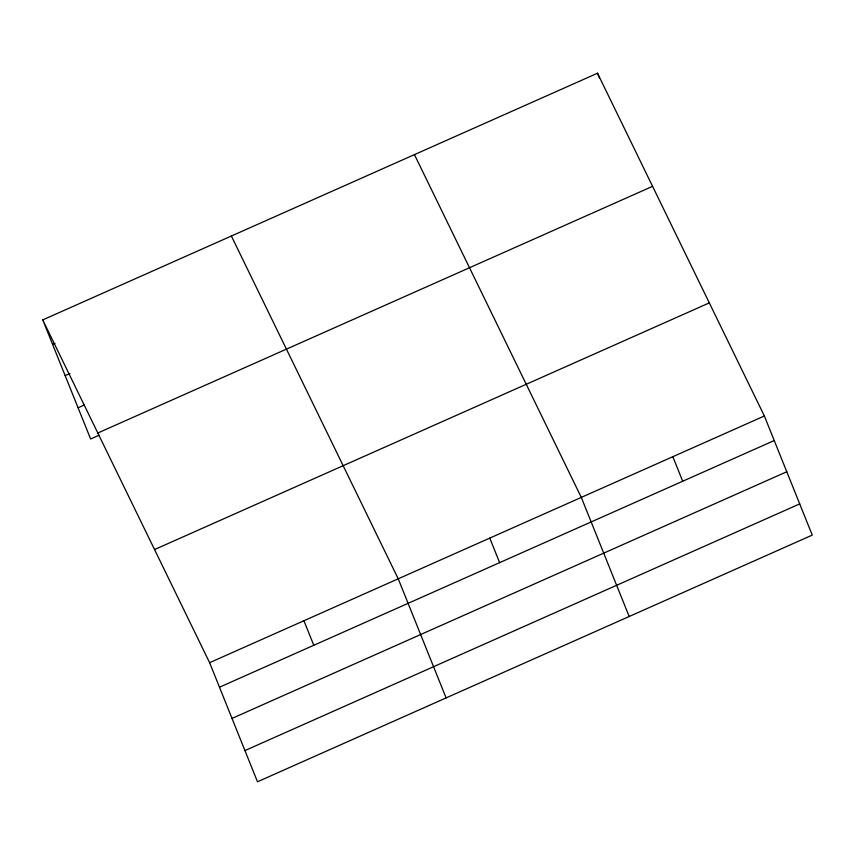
<?xml version="1.0" encoding="UTF-8"?>
<svg xmlns="http://www.w3.org/2000/svg" width="855" height="855" viewBox="0 0 855 855"><rect width="100%" height="100%" fill="white"/><g stroke="black" fill="none" stroke-linecap="round" stroke-linejoin="round"><path stroke-width="1.28" d="M42.75 319.898L597.517 73.22L764.37 416L812.25 535.102L257.483 781.78L209.614 662.678L42.75 319.898L90.63 439L99.095 435.238M52.615 344.426L55.03 343.357M65.162 375.634L69.992 373.485M78.083 407.792L84.132 405.099M97.812 433.015L652.579 186.337M154.541 549.562L709.308 302.884M209.614 662.678L764.37 416M219.468 687.217L774.235 440.539M232.015 718.424L786.782 471.746M244.947 750.572L799.703 503.894M414.44 154.616L581.304 497.407L629.184 616.508M231.374 236.023L398.227 578.814L446.107 697.915M597.517 73.22L599.483 78.126M672.832 456.698L682.696 481.237M489.765 538.105L499.63 562.643M303.92 620.741L313.785 645.279"/></g></svg>
